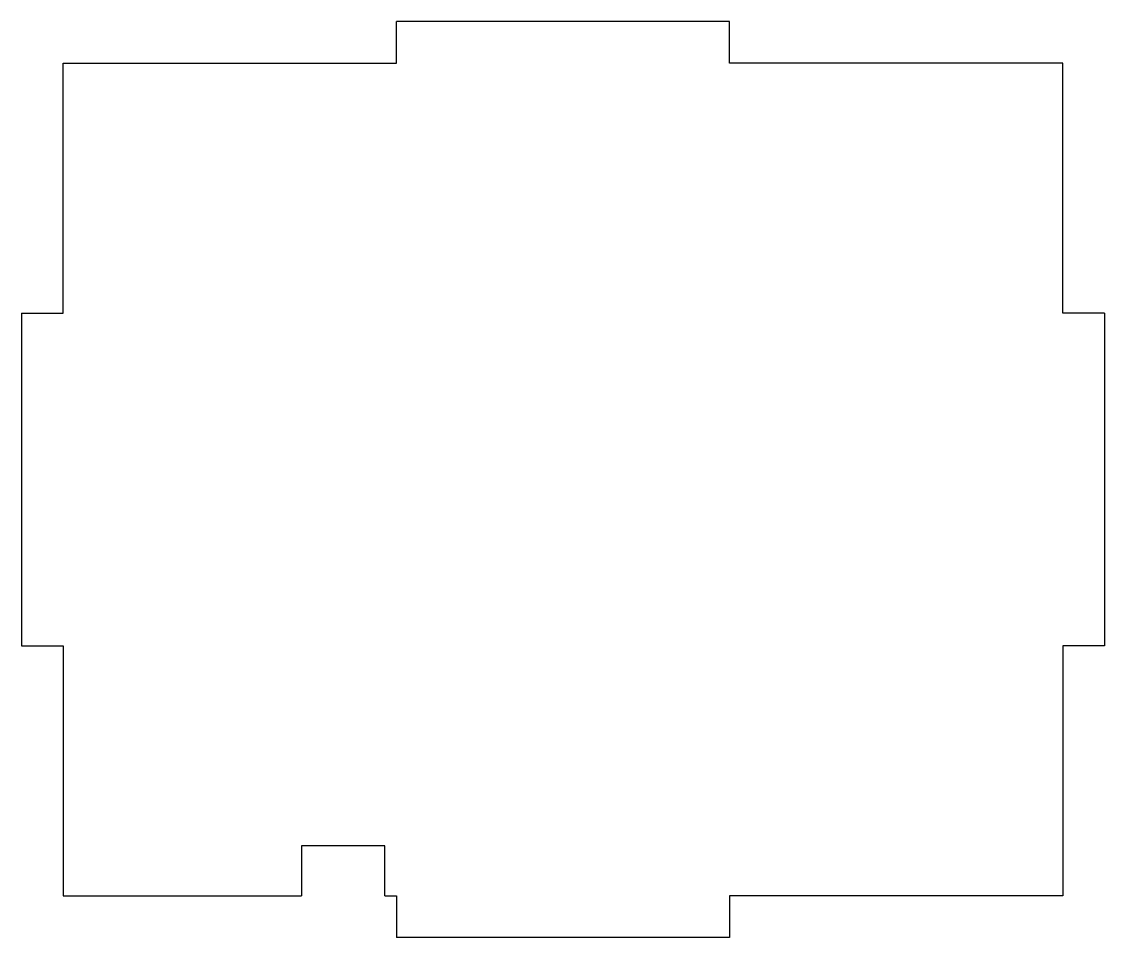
# Model space of a CAD drawing. Header units: millimetres. Extents: x -32.5 to 32.5, y -27.5 to 27.5.
import ezdxf

# ---------------------------------------------------------------- set-up
doc = ezdxf.new("R2010")
doc.units = ezdxf.units.MM

msp = doc.modelspace()

# ---------------------------------------------------------------- linework, layer by layer
at = {"color": 7, "linetype": 'Continuous', "lineweight": 25}
for p, q in [((-10, 25), (-10, 27.5)), ((10, 27.5), (-10, 27.5)), ((10, 25), (10, 27.5)), ((-30, 10), (-30, 25)), ((-30, 25), (-10, 25)), ((30, 25), (10, 25)), ((30, 10), (30, 25)), ((-32.5, 10), (-32.5, -10)), ((-32.5, 10), (-30, 10)), ((32.5, 10), (30, 10)), ((32.5, 10), (32.5, -10)), ((-32.5, -10), (-30, -10)), ((-30, -10), (-30, -25)), ((32.5, -10), (30, -10)), ((30, -10), (30, -25)), ((-15.69, -22), (-15.69, -25)), ((-10.69, -22), (-15.69, -22)), ((-10.69, -25), (-10.69, -22)), ((-30, -25), (-15.69, -25)), ((-10.69, -25), (-10, -25)), ((-10, -25), (-10, -27.5)), ((30, -25), (10, -25)), ((10, -25), (10, -27.5)), ((10, -27.5), (-10, -27.5))]:
    msp.add_line(p, q, dxfattribs=at)

doc.saveas('drawing.dxf')
